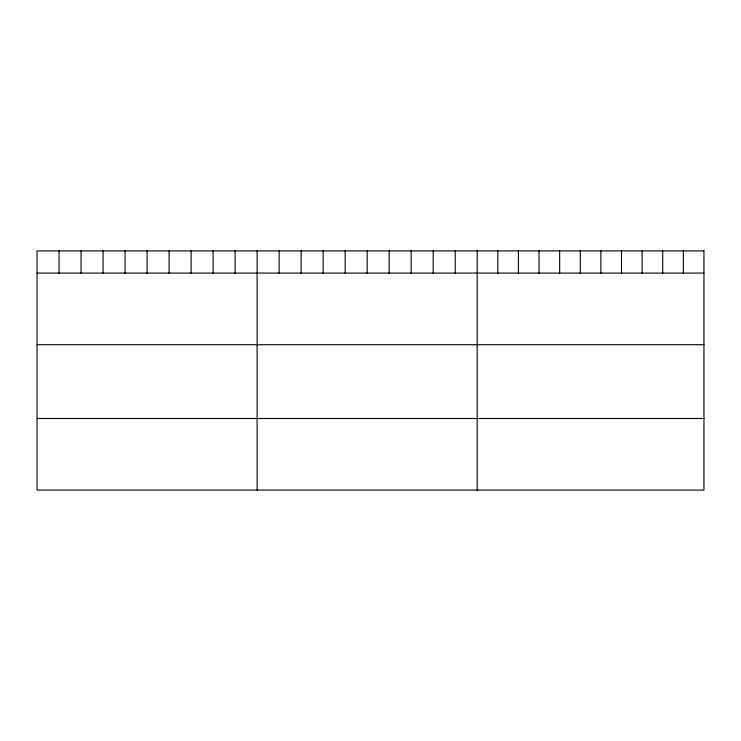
<?xml version="1.0" encoding="UTF-8"?>
<svg xmlns="http://www.w3.org/2000/svg" width="741" height="741" viewBox="0 0 741 741"><rect width="100%" height="100%" fill="white"/><g stroke="black" fill="none" stroke-linecap="round" stroke-linejoin="round"><path stroke-width="1.11" d="M37.05 273.077L703.95 273.077M37.05 344.695L703.95 344.695M37.05 418.48L703.95 418.48M683.341 250.903L683.341 273.077M662.723 250.903L662.723 273.077M642.114 250.903L642.114 273.077M621.495 250.903L621.495 273.077M600.886 250.903L600.886 273.077M580.268 250.903L580.268 273.077M559.659 250.903L559.659 273.077M539.04 250.903L539.04 273.077M518.431 250.903L518.431 273.077M497.813 250.903L497.813 273.077M477.204 250.903L477.204 490.097M455.196 250.903L455.196 273.077M433.189 250.903L433.189 273.077M411.181 250.903L411.181 273.077M389.173 250.903L389.173 273.077M367.166 250.903L367.166 273.077M345.158 250.903L345.158 273.077M323.15 250.903L323.15 273.077M301.142 250.903L301.142 273.077M279.135 250.903L279.135 273.077M257.127 250.903L257.127 490.097M235.119 250.903L235.119 273.077M213.112 250.903L213.112 273.077M191.104 250.903L191.104 273.077M169.096 250.903L169.096 273.077M147.089 250.903L147.089 273.077M125.081 250.903L125.081 273.077M103.073 250.903L103.073 273.077M81.065 250.903L81.065 273.077M59.058 250.903L59.058 273.077M703.95 250.903L37.05 250.903L37.05 490.097L703.95 490.097L703.95 250.903"/></g></svg>
